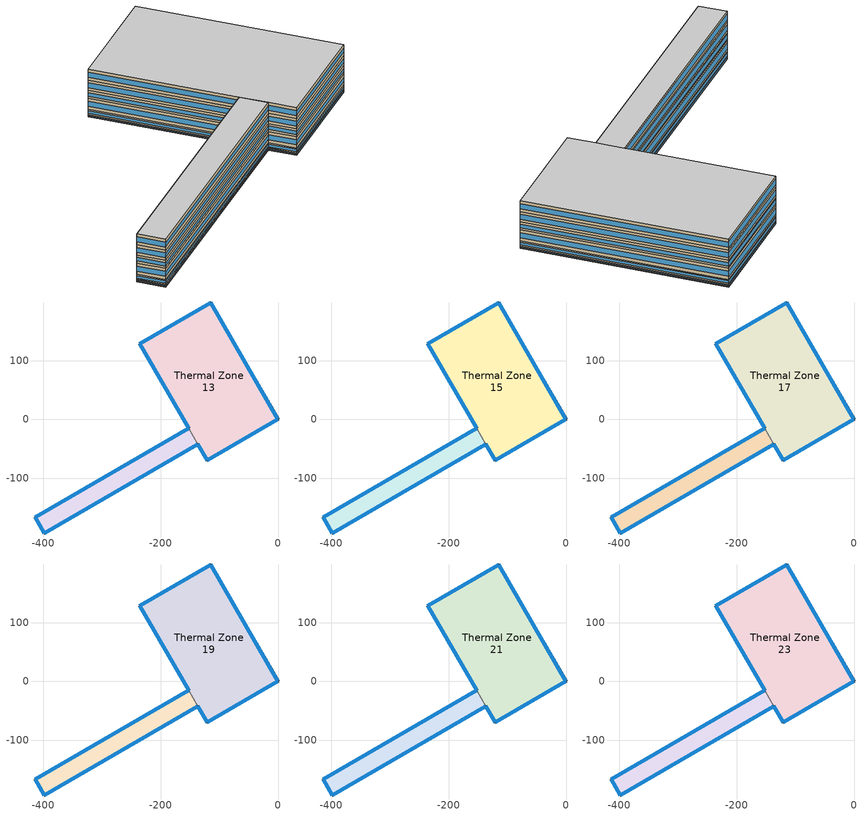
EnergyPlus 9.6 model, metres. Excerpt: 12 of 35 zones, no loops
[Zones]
Thermal Zone 13
 floor to Thermal Zone 11 (Interior Floor): 0,0 -120.7,-69.69 -136.36,-42.56 -152.08,-15.33 -235.15,128.56 -114.46,198.24 z27.55
 wall outside (Ext Wall): -136.36,-42.56 -120.7,-69.69 0,0 -114.46,198.24 -235.15,128.56 -152.08,-15.33 z27.55:30.24
 wall to Thermal Zone 14 (Interior Wall): -152.08,-15.33 -136.36,-42.56 z27.55:30.24
 window (Ext Window): -114.46,198.24 -235.14,128.56 z28.2:29.59; -136.35,-42.57 -120.7,-69.68 / -235.15,128.55 -152.08,-15.32 / -0.01,0.01 -114.45,198.23 z28.29:29.5; -120.69,-69.68 -0.01,-0.01 z28.45:29.34
Thermal Zone 14
 floor to Thermal Zone 12 (Interior Floor): -136.36,-42.56 -398.09,-193.67 -413.81,-166.44 -152.08,-15.33 z27.55
 wall outside (Ext Wall): -152.08,-15.33 -413.81,-166.44 -398.09,-193.67 -136.36,-42.56 z27.55:30.24
 window (Ext Window): -152.09,-15.34 -413.8,-166.44 z28.2:29.59; -413.8,-166.45 -398.09,-193.66 z28.29:29.5; -398.08,-193.67 -136.37,-42.57 z28.45:29.34
Thermal Zone 15
 floor to Thermal Zone 13 (Interior Floor): 0,0 -120.7,-69.69 -136.36,-42.56 -152.08,-15.33 -235.15,128.56 -114.46,198.24 z30.24
 wall outside (Ext Wall): -136.36,-42.56 -120.7,-69.69 0,0 -114.46,198.24 -235.15,128.56 -152.08,-15.33 z30.24:36.37
 wall to Thermal Zone 16 (Interior Wall): -152.08,-15.33 -136.36,-42.56 z30.24:36.37
 window (Ext Window): -114.46,198.24 -235.14,128.56 z31.71:34.9; -136.35,-42.57 -120.7,-69.68 / -235.15,128.55 -152.08,-15.32 / -0.01,0.01 -114.45,198.23 z31.93:34.68; -120.69,-69.68 -0.01,-0.01 z32.29:34.32
Thermal Zone 16
 floor to Thermal Zone 14 (Interior Floor): -136.36,-42.56 -398.09,-193.67 -413.81,-166.44 -152.08,-15.33 z30.24
 wall outside (Ext Wall): -152.08,-15.33 -413.81,-166.44 -398.09,-193.67 -136.36,-42.56 z30.24:36.37
 window (Ext Window): -152.09,-15.34 -413.8,-166.44 z31.71:34.9; -413.8,-166.45 -398.09,-193.66 z31.93:34.68; -398.08,-193.67 -136.37,-42.57 z32.29:34.32
Thermal Zone 17
 floor to Thermal Zone 15 (Interior Floor): 0,0 -120.7,-69.69 -136.36,-42.56 -152.08,-15.33 -235.15,128.56 -114.46,198.24 z36.37
 wall outside (Ext Wall): -136.36,-42.56 -120.7,-69.69 0,0 -114.46,198.24 -235.15,128.56 -152.08,-15.33 z36.37:49.58
 wall to Thermal Zone 18 (Interior Wall): -152.08,-15.33 -136.36,-42.56 z36.37:49.58
 window (Ext Window): -114.46,198.24 -235.14,128.56 z39.54:46.41; -136.35,-42.57 -120.7,-69.68 / -235.15,128.55 -152.08,-15.32 / -0.01,0.01 -114.45,198.23 z40:45.95; -120.69,-69.68 -0.01,-0.01 z40.8:45.15
Thermal Zone 18
 floor to Thermal Zone 16 (Interior Floor): -136.36,-42.56 -398.09,-193.67 -413.81,-166.44 -152.08,-15.33 z36.37
 wall outside (Ext Wall): -152.08,-15.33 -413.81,-166.44 -398.09,-193.67 -136.36,-42.56 z36.37:49.58
 window (Ext Window): -152.09,-15.34 -413.8,-166.44 z39.54:46.41; -413.8,-166.45 -398.09,-193.66 z40:45.95; -398.08,-193.67 -136.37,-42.57 z40.8:45.15
Thermal Zone 19
 floor to Thermal Zone 17 (Interior Floor): 0,0 -120.7,-69.69 -136.36,-42.56 -152.08,-15.33 -235.15,128.56 -114.46,198.24 z49.58
 wall outside (Ext Wall): -136.36,-42.56 -120.7,-69.69 0,0 -114.46,198.24 -235.15,128.56 -152.08,-15.33 z49.58:59.02
 wall to Thermal Zone 20 (Interior Wall): -152.08,-15.33 -136.36,-42.56 z49.58:59.02
 window (Ext Window): -114.46,198.24 -235.14,128.56 z51.85:56.75; -136.35,-42.57 -120.7,-69.68 / -235.15,128.55 -152.08,-15.32 / -0.01,0.01 -114.45,198.23 z52.18:56.42; -120.69,-69.68 -0.01,-0.01 z52.74:55.86
Thermal Zone 20
 floor to Thermal Zone 18 (Interior Floor): -136.36,-42.56 -398.09,-193.67 -413.81,-166.44 -152.08,-15.33 z49.58
 wall outside (Ext Wall): -152.08,-15.33 -413.81,-166.44 -398.09,-193.67 -136.36,-42.56 z49.58:59.02
 window (Ext Window): -152.09,-15.34 -413.8,-166.44 z51.85:56.75; -413.8,-166.45 -398.09,-193.66 z52.18:56.42; -398.08,-193.67 -136.37,-42.57 z52.74:55.86
Thermal Zone 21
 floor to Thermal Zone 19 (Interior Floor): 0,0 -120.7,-69.69 -136.36,-42.56 -152.08,-15.33 -235.15,128.56 -114.46,198.24 z59.02
 wall outside (Ext Wall): -136.36,-42.56 -120.7,-69.69 0,0 -114.46,198.24 -235.15,128.56 -152.08,-15.33 z59.02:71.21
 wall to Thermal Zone 22 (Interior Wall): -152.08,-15.33 -136.36,-42.56 z59.02:71.21
 window (Ext Window): -114.46,198.24 -235.14,128.56 z61.95:68.28; -136.35,-42.57 -120.7,-69.68 / -235.15,128.55 -152.08,-15.32 / -0.01,0.01 -114.45,198.23 z62.37:67.86; -120.69,-69.68 -0.01,-0.01 z63.1:67.13
Thermal Zone 22
 floor to Thermal Zone 20 (Interior Floor): -136.36,-42.56 -398.09,-193.67 -413.81,-166.44 -152.08,-15.33 z59.02
 wall outside (Ext Wall): -152.08,-15.33 -413.81,-166.44 -398.09,-193.67 -136.36,-42.56 z59.02:71.21
 window (Ext Window): -152.09,-15.34 -413.8,-166.44 z61.95:68.28; -413.8,-166.45 -398.09,-193.66 z62.37:67.86; -398.08,-193.67 -136.37,-42.57 z63.1:67.13
Thermal Zone 23
 floor to Thermal Zone 21 (Interior Floor): 0,0 -120.7,-69.69 -136.36,-42.56 -152.08,-15.33 -235.15,128.56 -114.46,198.24 z71.21
 wall outside (Ext Wall): -136.36,-42.56 -120.7,-69.69 0,0 -114.46,198.24 -235.15,128.56 -152.08,-15.33 z71.21:84.21
 wall to Thermal Zone 24 (Interior Wall): -152.08,-15.33 -136.36,-42.56 z71.21:84.21
 window (Ext Window): -114.46,198.24 -235.14,128.56 z74.33:81.09; -136.35,-42.57 -120.7,-69.68 / -235.15,128.55 -152.08,-15.32 / -0.01,0.01 -114.45,198.23 z74.79:80.64; -120.69,-69.68 -0.01,-0.01 z75.56:79.85
 ceiling to Thermal Zone 25 (Interior Ceiling): -114.46,198.24 -235.15,128.56 -152.08,-15.33 -136.36,-42.56 -120.7,-69.69 0,0 z84.21
Thermal Zone 24
 floor to Thermal Zone 22 (Interior Floor): -136.36,-42.56 -398.09,-193.67 -413.81,-166.44 -152.08,-15.33 z71.21
 wall outside (Ext Wall): -152.08,-15.33 -413.81,-166.44 -398.09,-193.67 -136.36,-42.56 z71.21:84.21
 window (Ext Window): -152.09,-15.34 -413.8,-166.44 z74.33:81.09; -413.8,-166.45 -398.09,-193.66 z74.79:80.64; -398.08,-193.67 -136.37,-42.57 z75.56:79.85
 ceiling to Thermal Zone 26 (Interior Ceiling): -152.08,-15.33 -413.81,-166.44 -398.09,-193.67 -136.36,-42.56 z84.21
[Building]
Building 1: North Axis {deg}=-0
[Site:Location]
Washington Dc Dulles IntL Ar: Latitude {deg}=38.98; Longitude {deg}=-77.47; Time Zone {hr}=-5; Elevation {m}=82
[SizingPeriod:DesignDay] Month=7; Day of Month=21; Day Type=SummerDesignDay; Daily Dry-Bulb Temperature Range {deltaC}=14.4; Dry-Bulb Temperature Range Modifier Type=DefaultMultipliers; Barometric Pressure {Pa}=86790; Wind Speed {m/s}=5; Wind Direction {deg}=340; Rain Indicator=No; Snow Indicator=No; Daylight Saving Time Indicator=No; Solar Model Indicator=ASHRAETau; ASHRAE Clear Sky Optical Depth for Beam Irradiance (taub)=0.339; ASHRAE Clear Sky Optical Depth for Diffuse Irradiance (taud)=2.366; Begin Environment Reset Mode=FullResetAtBeginEnvironment
Name | Maximum Dry-Bulb Temperature {C} | Humidity Condition Type | Wetbulb or DewPoint at Maximum Dry-Bulb {C} | Enthalpy at Maximum Dry-Bulb {J/kg}
SALT-LAKE-CITY-IAP Ann Clg .4% Condns DB=>MWB | 36.5 | Wetbulb | 17.1
SALT-LAKE-CITY-IAP Ann Clg .4% Condns DP=>MDB | 22.5 | Dewpoint | 15.6
SALT-LAKE-CITY-IAP Ann Clg .4% Condns Enth=>MDB | 30.8 | Enthalpy |  | 59300
SALT-LAKE-CITY-IAP Ann Clg .4% Condns WB=>MDB | 31.2 | Wetbulb | 19
[Material] Thermal Absorptance=0.9
Name | Roughness | Thickness m | Conductivity W/m-K | Density kg/m3 | Specific Heat J/kg-K | Solar Absorptance | Visible Absorptance
wall concrete | MediumRough | 0.398 | 0.5 | 2243 | 837 | 0.65 | 0.65
Wall Insulation [37] | MediumRough | 0.0681 | 0.0432 | 91 | 837 | 0.5 | 0.5
F16 Acoustic tile | MediumSmooth | 0.0191 | 0.06 | 368 | 590 | 0.3 | 0.3
M11 100mm lightweight concrete | MediumRough | 0.1016 | 0.53 | 1280 | 840 | 0.5 | 0.5
G01a 19mm gypsum board | MediumSmooth | 0.019 | 0.16 | 800 | 1090 | 0.4 | 0.4
[Material:AirGap]
Name | Thermal Resistance m2-K/W
F04 Wall air space resistance | 0.15
F05 Ceiling air space resistance | 0.18
[WindowMaterial:SimpleGlazingSystem]
Window Material Simple Glazing System: U-Factor W/m2-K=1.51; Solar Heat Gain Coefficient=0.25
[Construction]
Ext Wall: wall concrete, Wall Insulation [37]
Ext Window: Window Material Simple Glazing System
Interior Ceiling: M11 100mm lightweight concrete, F05 Ceiling air space resistance, F16 Acoustic tile
Interior Floor: F16 Acoustic tile, F05 Ceiling air space resistance, M11 100mm lightweight concrete
Interior Wall: G01a 19mm gypsum board, F04 Wall air space resistance, G01a 19mm gypsum board
[Zone]
Thermal Zone 13; Thermal Zone 14: 240, 0, 0, 27.55, , 1, , , , , , Yes
Thermal Zone 15; Thermal Zone 16: 240, 0, 0, 30.24, , 1, , , , , , Yes
Thermal Zone 17; Thermal Zone 18: 240, 0, 0, 36.37, , 1, , , , , , Yes
Thermal Zone 19; Thermal Zone 20: 240, 0, 0, 49.58, , 1, , , , , , Yes
Thermal Zone 21; Thermal Zone 22: 240, 0, 0, 59.02, , 1, , , , , , Yes
Thermal Zone 23; Thermal Zone 24: 240, 0, 0, 71.21, , 1, , , , , , Yes
